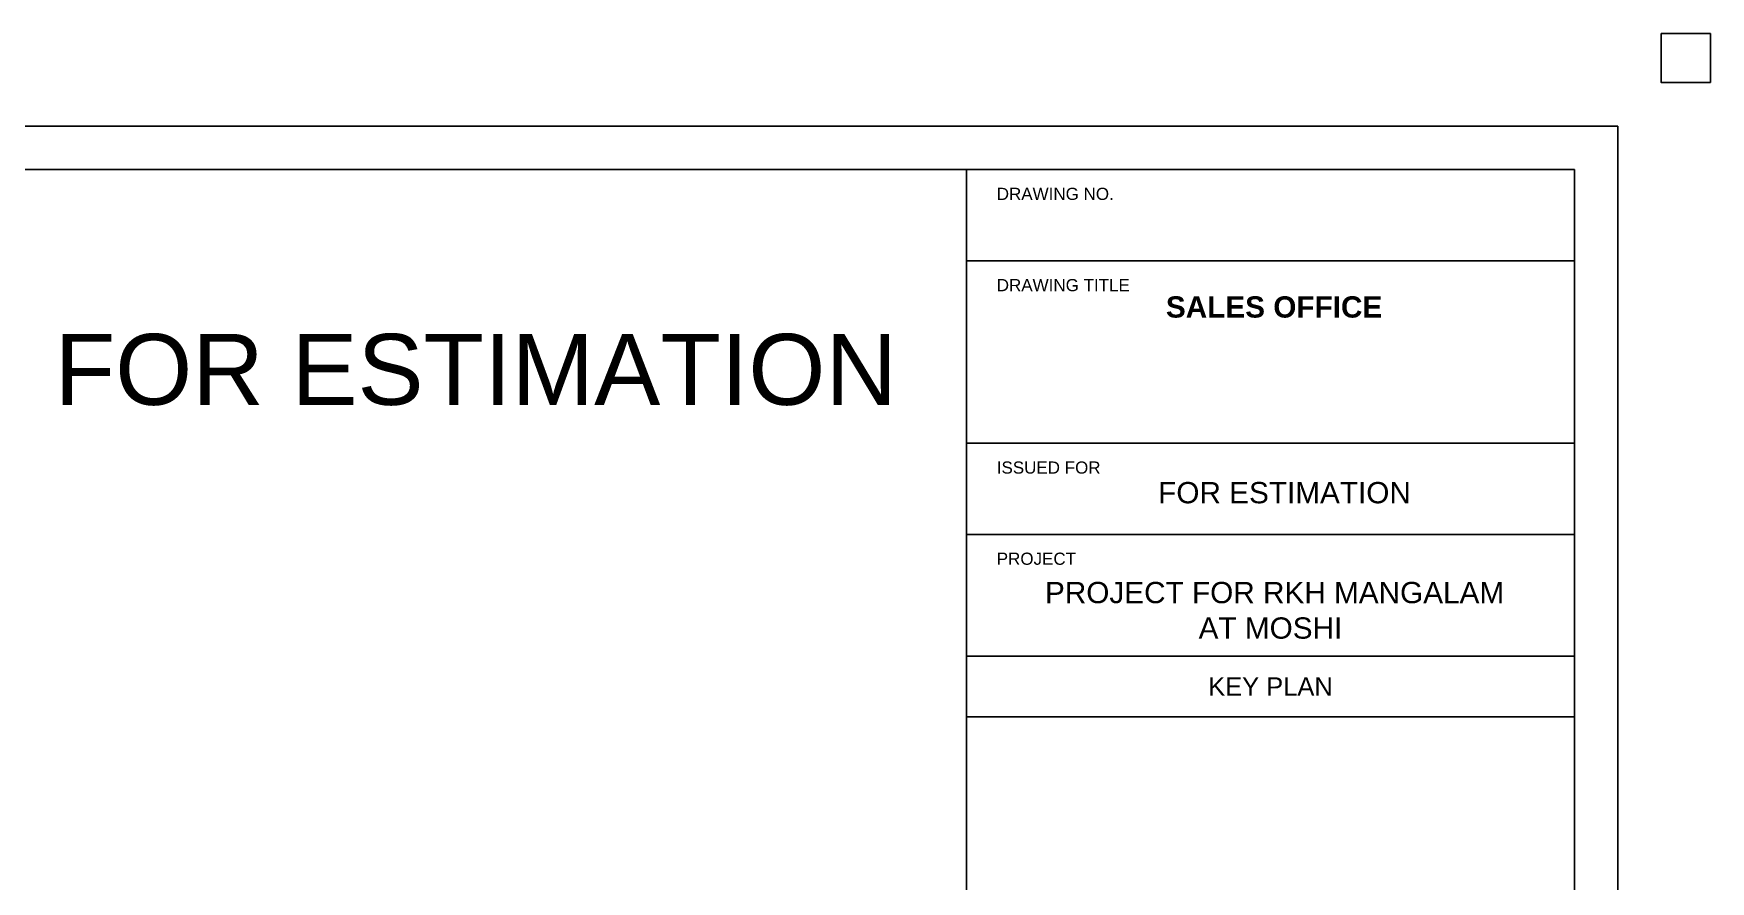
# Model space of a CAD drawing. Header units: metres. Extents: x 494 to 1845, y -666 to 1061.
# Drawn here: x 1743.42 to 1760.9, y 227.83 to 236.67 of the extents above; entities that cross this region are included whole.
import ezdxf
from ezdxf.enums import TextEntityAlignment as Align

# ---------------------------------------------------------------- set-up
doc = ezdxf.new("R2010")
doc.units = ezdxf.units.M
doc.header["$MEASUREMENT"] = 0
doc.linetypes.add('1', pattern=[0])
doc.layers.add('SHEET', color=7, linetype='Continuous')
doc.layers.add('VDA-TEXT', color=250, linetype='1')
doc.styles.add('NAME PLATE', font='arial.ttf')

# ---------------------------------------------------------------- blocks, each defined once
blk = doc.blocks.new('sadfsdf')
at = {"color": 255}
blk.add_lwpolyline([(95.905, 53.317), (95.393, 53.317), (95.393, 53.829), (95.905, 53.829)], close=True, dxfattribs=at)
at = {"layer": 'SHEET'}
for p, q in [((88.152, 52.411), (88.152, 0.453)), ((88.152, 51.461), (94.488, 51.461)), ((88.152, 49.56), (94.488, 49.56)), ((88.152, 48.609), (94.488, 48.609)), ((88.152, 47.342), (94.488, 47.342)), ((88.152, 46.709), (94.488, 46.709))]:
    blk.add_line(p, q, dxfattribs=at)
for points in [[(94.941, 52.864), (94.941, 0), (0, 0), (0, 52.864)], [(94.488, 52.411), (94.488, 0.453), (0.453, 0.453), (0.453, 52.411)]]:
    blk.add_lwpolyline(points, close=True, dxfattribs=at)
at = {"layer": 'SHEET', "style": 'NAME PLATE'}
for s, height, p in [('DRAWING NO.', 0.12673, (88.468, 52.158)), ('DRAWING TITLE', 0.12673, (88.468, 51.207)), ('ISSUED FOR', 0.1267, (88.468, 49.306)), ('PROJECT', 0.1267, (88.468, 48.356))]:
    blk.add_text(s, height=height, dxfattribs=at).set_placement(p, align=Align.MIDDLE_LEFT)
blk.add_text('KEY PLAN', height=0.1901, dxfattribs=at).set_placement((91.32, 47.025), align=Align.MIDDLE_CENTER)
at = {"layer": 'SHEET', "char_height": 0.22178, "width": 5.70279, "attachment_point": 5, "style": 'NAME PLATE'}
for s, insert in [('{\\fArial|b1|i0|c0|p34;SALES OFFICE}', (91.358, 50.978)), (' PROJECT FOR RKH MANGALAM\\PAT MOSHI', (91.32, 47.817))]:
    blk.add_mtext(s, dxfattribs=dict(at, insert=insert))

msp = doc.modelspace()

# ---------------------------------------------------------------- block references
msp.add_blockref('sadfsdf', (1664.9913, 182.8408))

# ---------------------------------------------------------------- texts
at = {"layer": 'SHEET', "color": 1, "style": 'NAME PLATE'}
msp.add_text('FOR ESTIMATION', height=0.221775, dxfattribs=at).set_placement((1756.458, 231.8853), align=Align.MIDDLE_CENTER)
at = {"layer": 'VDA-TEXT', "color": 1, "style": 'NAME PLATE'}
msp.add_text('FOR ESTIMATION', height=0.739288, dxfattribs=at).set_placement((1748.0308, 233.1698), align=Align.MIDDLE_CENTER)

doc.saveas('drawing.dxf')
